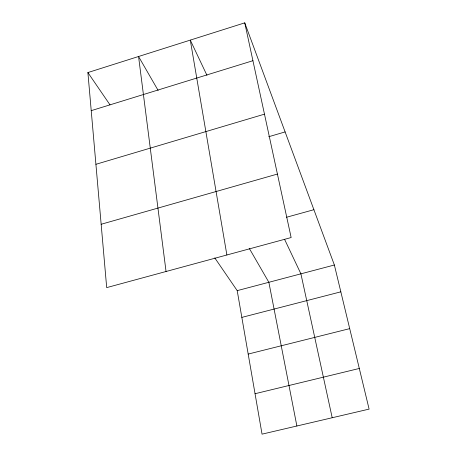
<?xml version="1.0" encoding="UTF-8"?>
<svg xmlns="http://www.w3.org/2000/svg" width="457" height="457" viewBox="0 0 457 457"><rect width="100%" height="100%" fill="white"/><g stroke="black" fill="none" stroke-linecap="round" stroke-linejoin="round"><path stroke-width="0.69" d="M244.746 22.85L291.138 237.543L106.692 287.613L87.893 72.56L244.746 22.85L334.37 265.009L369.107 409.112L262.044 434.15L237.206 290.641L214.773 257.879M91.223 110.651L252.927 60.707M95.913 164.303L264.477 114.159M268.71 136.729L285.117 131.924M101.157 224.267L277.422 174.06M286.516 217.258L313.902 209.706M237.206 290.641L334.37 265.009M241.839 317.392L340.836 291.834M248.185 354.072L349.708 328.634M255.046 393.723L359.311 368.462M87.893 72.56L110.011 104.87M158.133 90.429L138.557 56.502L166.051 271.498M249.225 248.271L268.859 282.289L296.879 426.004M206.964 75.336L190.289 40.107L226.878 254.983M284.602 239.377L300.912 273.834L332.199 417.744"/></g></svg>
